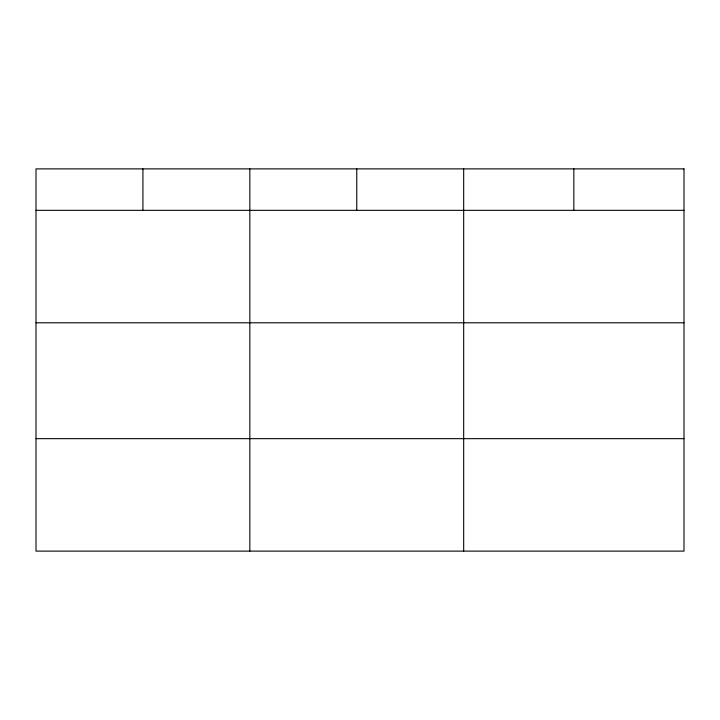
<?xml version="1.0" encoding="UTF-8"?>
<svg xmlns="http://www.w3.org/2000/svg" width="720" height="720" viewBox="0 0 720 720"><rect width="100%" height="100%" fill="white"/><g stroke="black" fill="none" stroke-linecap="round" stroke-linejoin="round"><path stroke-width="1.08" d="M36 210.339L684 210.339M36 322.794L684 322.794M36 438.66L684 438.66M573.84 168.885L573.84 210.339M463.68 168.885L463.68 551.115M356.76 168.885L356.76 210.339M249.84 168.885L249.84 551.115M142.92 168.885L142.92 210.339M684 168.885L36 168.885L36 551.115L684 551.115L684 168.885"/></g></svg>
